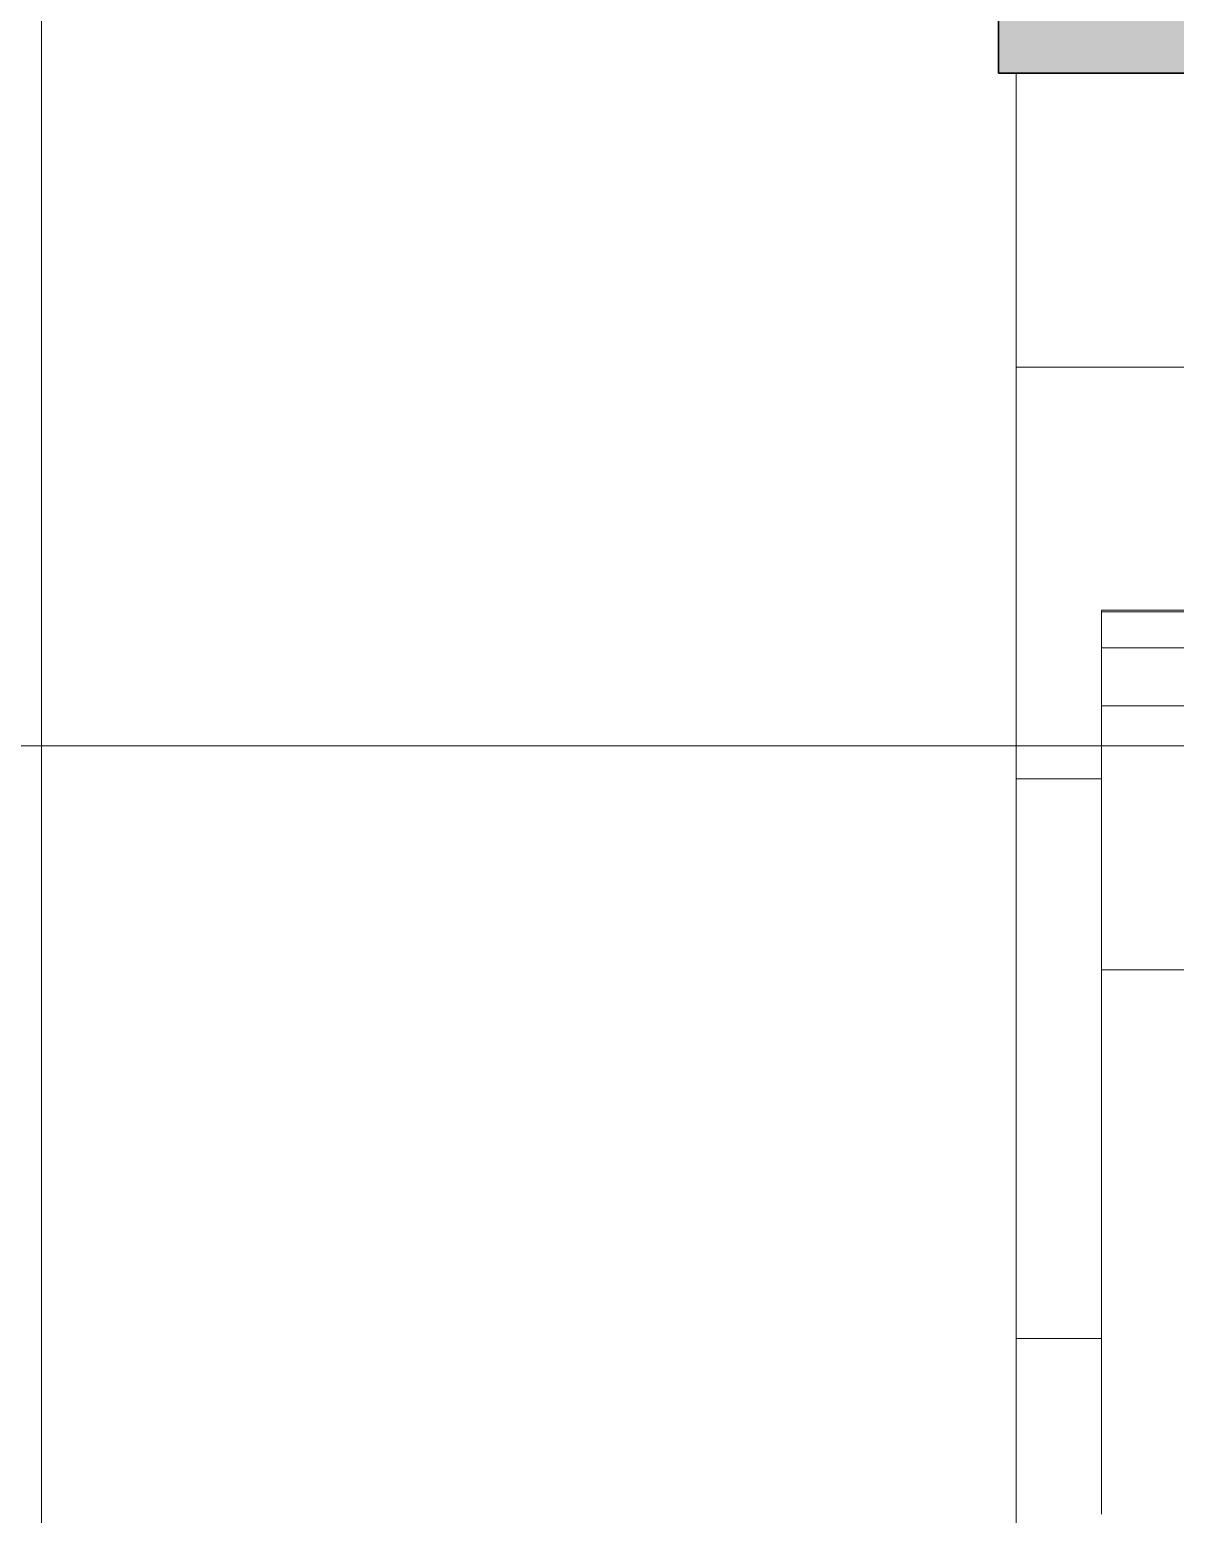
# Model space of a CAD drawing. Header units: millimetres. Extents: x -46169 to 237885, y -84465 to 18123.
# Drawn here: x 110306.4 to 110635.5, y -80503.3 to -80076.9 of the extents above; entities that cross this region are included whole.
import ezdxf

# ---------------------------------------------------------------- set-up
doc = ezdxf.new("R2010")
doc.units = ezdxf.units.MM
doc.header["$MEASUREMENT"] = 0
doc.linetypes.add('Wipeout_Contour', pattern=[1000, 0, -1000])
for name, color, linetype, lineweight in [('0_Pen_No__85', 8, 'Continuous', 20), ('New_A-20-M_Floor_Slab_Pen_No__87', 8, 'Continuous', 20), ('New_A-35-M_FFE_Fixed_Pen_No__1', 7, 'Continuous', 13)]:
    doc.layers.add(name, color=color, linetype=linetype, lineweight=lineweight)
for name, color, linetype in [('New_A-20-M_Floor_Slab', 7, 'Continuous'), ('New_A-25-M_Wall_Ext', 7, 'Continuous'), ('New_A-35-M_FFE_Fixed', 7, 'Continuous')]:
    doc.layers.add(name, color=color, linetype=linetype)
doc.layers.add('New_A-35-M_FFE_Fixed_Pen_No__104', color=7, linetype='Continuous', lineweight=15, true_color=0xa6a6a6)
doc.layers.add('New_A-35-M_FFE_Fixed_Pen_No__44', color=7, linetype='Continuous', lineweight=35, true_color=0x444444)

# ---------------------------------------------------------------- blocks, each defined once
blk = doc.blocks.new('Section Elem_2_2', base_point=(64459.15, -84332.61))
at = {"color": 254, "linetype": 'Wipeout_Contour', "lineweight": 0, "ltscale": 822760.914262}
blk.add_wipeout([(110142.07, -80282.61), (110309.73, -80282.61), (110309.73, -79726.43), (114918.38, -79726.43), (114918.38, -78182.61), (110142.07, -78182.61)], dxfattribs=at).dxf.layer = 'New_A-25-M_Wall_Ext'
blk = doc.blocks.new('Section Elem_7_2', base_point=(64459.15, -84332.61))
at = {"color": 254, "linetype": 'Wipeout_Contour', "lineweight": 0, "ltscale": 1090967.287108876}
blk.add_wipeout([(110309.73, -80282.61), (109986.44, -80282.61), (109986.44, -80445.86), (110051.14, -80445.86), (110051.14, -80614.86), (109986.44, -80614.86), (109986.44, -80615.11), (110309.73, -80615.11)], dxfattribs=at).dxf.layer = 'New_A-20-M_Floor_Slab'
at = {"layer": 'New_A-20-M_Floor_Slab_Pen_No__87', "linetype": 'Continuous'}
blk.add_line((109986.44, -80282.61), (110309.73, -80282.61), dxfattribs=at)
blk = doc.blocks.new('Section Elem_13_2', base_point=(64459.15, -84332.61))
at = {"color": 254, "linetype": 'Wipeout_Contour', "lineweight": 0, "ltscale": 547168.690782}
blk.add_wipeout([(110589.73, -80089.43), (110589.73, -80173.88), (111139.73, -80173.88), (111139.73, -80089.43)], dxfattribs=at).dxf.layer = 'New_A-35-M_FFE_Fixed'
at = {"color": 254, "linetype": 'Wipeout_Contour', "lineweight": 0, "ltscale": 547431.667668}
blk.add_wipeout([(110614.23, -80243.61), (110614.23, -80244.13), (111115.23, -80244.13), (111115.23, -80243.61)], dxfattribs=at).dxf.layer = 'New_A-35-M_FFE_Fixed'
at = {"color": 254, "linetype": 'Wipeout_Contour', "lineweight": 0, "ltscale": 547457.62344}
blk.add_wipeout([(110614.23, -80254.45), (110614.23, -80255.42), (111115.23, -80255.42), (111115.23, -80254.45)], dxfattribs=at).dxf.layer = 'New_A-35-M_FFE_Fixed'
at = {"color": 254, "linetype": 'Wipeout_Contour', "lineweight": 0, "ltscale": 547486.027181}
blk.add_wipeout([(110614.23, -80265.7), (110614.23, -80268.38), (111115.23, -80268.38), (111115.23, -80265.7)], dxfattribs=at).dxf.layer = 'New_A-35-M_FFE_Fixed'
at = {"color": 254, "linetype": 'Wipeout_Contour', "lineweight": 0, "ltscale": 821878.158279}
blk.add_wipeout([(110614.23, -80346.96), (110614.23, -80503.33), (110644.23, -80503.33), (111085.23, -80503.33), (111115.23, -80503.33), (111115.23, -80346.96)], dxfattribs=at).dxf.layer = 'New_A-35-M_FFE_Fixed'
at = {"color": 254, "linetype": 'Wipeout_Contour', "lineweight": 0, "ltscale": 547285.66942}
blk.add_wipeout([(111139.73, -80189.27), (111139.73, -80173.88), (110589.73, -80173.88), (110589.73, -80189.27)], dxfattribs=at).dxf.layer = 'New_A-35-M_FFE_Fixed'
at = {"color": 254, "linetype": 'Wipeout_Contour', "lineweight": 0, "ltscale": 547464.142862}
blk.add_wipeout([(110614.23, -80256.82), (110614.23, -80258.61), (111115.23, -80258.61), (111115.23, -80256.82)], dxfattribs=at).dxf.layer = 'New_A-35-M_FFE_Fixed'
at = {"color": 254, "linetype": 'Wipeout_Contour', "lineweight": 0, "ltscale": 547584.519143}
blk.add_wipeout([(110614.23, -80346.96), (111115.23, -80346.96), (111115.23, -80271.08), (110614.23, -80271.08)], dxfattribs=at).dxf.layer = 'New_A-35-M_FFE_Fixed'
at = {"color": 254, "linetype": 'Wipeout_Contour', "lineweight": 0, "ltscale": 546856.23745}
blk.add_wipeout([(110589.73, -80351.09), (110589.73, -80371.46), (110614.23, -80371.46), (110614.23, -80351.09)], dxfattribs=at).dxf.layer = 'New_A-35-M_FFE_Fixed'
at = {"color": 254, "linetype": 'Wipeout_Contour', "lineweight": 0, "ltscale": 546952.50181}
blk.add_wipeout([(110589.73, -80412.46), (110614.23, -80412.46), (110614.23, -80391.97), (110589.73, -80391.97)], dxfattribs=at).dxf.layer = 'New_A-35-M_FFE_Fixed'
at = {"color": 254, "linetype": 'Wipeout_Contour', "lineweight": 0, "ltscale": 547128.639066}
blk.add_wipeout([(110614.23, -80473.58), (110589.73, -80473.58), (110589.73, -80480.58), (110614.23, -80480.58)], dxfattribs=at).dxf.layer = 'New_A-35-M_FFE_Fixed'
at = {"color": 254, "linetype": 'Wipeout_Contour', "lineweight": 0, "ltscale": 547161.647453}
blk.add_wipeout([(110589.73, -80494.61), (110614.23, -80494.61), (110614.23, -80487.59), (110589.73, -80487.59)], dxfattribs=at).dxf.layer = 'New_A-35-M_FFE_Fixed'
at = {"color": 254, "linetype": 'Wipeout_Contour', "lineweight": 0, "ltscale": 547321.608033}
blk.add_wipeout([(111139.73, -80189.27), (110589.73, -80189.27), (110589.73, -80204.54), (111139.73, -80204.54)], dxfattribs=at).dxf.layer = 'New_A-35-M_FFE_Fixed'
at = {"color": 254, "linetype": 'Wipeout_Contour', "lineweight": 0, "ltscale": 547468.738349}
blk.add_wipeout([(110614.23, -80258.61), (110614.23, -80260.74), (111115.23, -80260.74), (111115.23, -80258.61)], dxfattribs=at).dxf.layer = 'New_A-35-M_FFE_Fixed'
at = {"color": 254, "linetype": 'Wipeout_Contour', "lineweight": 0, "ltscale": 547492.334081}
blk.add_wipeout([(110614.23, -80268.38), (110614.23, -80271.08), (111115.23, -80271.08), (111115.23, -80268.38)], dxfattribs=at).dxf.layer = 'New_A-35-M_FFE_Fixed'
at = {"color": 254, "linetype": 'Wipeout_Contour', "lineweight": 0, "ltscale": 546716.180513}
blk.add_wipeout([(110614.23, -80292.11), (110589.73, -80292.11), (110589.73, -80311.28), (110614.23, -80311.28)], dxfattribs=at).dxf.layer = 'New_A-35-M_FFE_Fixed'
at = {"color": 254, "linetype": 'Wipeout_Contour', "lineweight": 0, "ltscale": 546904.294321}
blk.add_wipeout([(110589.73, -80391.97), (110614.23, -80391.97), (110614.23, -80371.46), (110589.73, -80371.46)], dxfattribs=at).dxf.layer = 'New_A-35-M_FFE_Fixed'
at = {"color": 254, "linetype": 'Wipeout_Contour', "lineweight": 0, "ltscale": 547112.219143}
blk.add_wipeout([(110589.73, -80466.62), (110589.73, -80473.58), (110614.23, -80473.58), (110614.23, -80466.62)], dxfattribs=at).dxf.layer = 'New_A-35-M_FFE_Fixed'
at = {"color": 254, "linetype": 'Wipeout_Contour', "lineweight": 0, "ltscale": 547145.127151}
blk.add_wipeout([(110589.73, -80480.58), (110589.73, -80487.59), (110614.23, -80487.59), (110614.23, -80480.58)], dxfattribs=at).dxf.layer = 'New_A-35-M_FFE_Fixed'
at = {"color": 254, "linetype": 'Wipeout_Contour', "lineweight": 0, "ltscale": 547178.163979}
blk.add_wipeout([(110589.73, -80501.63), (110614.23, -80501.63), (110614.23, -80494.61), (110589.73, -80494.61)], dxfattribs=at).dxf.layer = 'New_A-35-M_FFE_Fixed'
at = {"color": 254, "linetype": 'Wipeout_Contour', "lineweight": 0, "ltscale": 547460.397418}
blk.add_wipeout([(110614.23, -80256.82), (111115.23, -80256.82), (111115.23, -80255.42), (110614.23, -80255.42)], dxfattribs=at).dxf.layer = 'New_A-35-M_FFE_Fixed'
at = {"color": 254, "linetype": 'Wipeout_Contour', "lineweight": 0, "ltscale": 547474.034903}
blk.add_wipeout([(110614.23, -80260.74), (110614.23, -80263.13), (111115.23, -80263.13), (111115.23, -80260.74)], dxfattribs=at).dxf.layer = 'New_A-35-M_FFE_Fixed'
at = {"color": 254, "linetype": 'Wipeout_Contour', "lineweight": 0, "ltscale": 546761.863743}
blk.add_wipeout([(110589.73, -80311.28), (110589.73, -80330.99), (110614.23, -80330.99), (110614.23, -80311.28)], dxfattribs=at).dxf.layer = 'New_A-35-M_FFE_Fixed'
at = {"color": 254, "linetype": 'Wipeout_Contour', "lineweight": 0, "ltscale": 547095.903155}
blk.add_wipeout([(110589.73, -80459.71), (110589.73, -80466.62), (110614.23, -80466.62), (110614.23, -80459.71)], dxfattribs=at).dxf.layer = 'New_A-35-M_FFE_Fixed'
at = {"color": 254, "linetype": 'Wipeout_Contour', "lineweight": 0, "ltscale": 547194.640738}
blk.add_wipeout([(110589.73, -80508.61), (110614.23, -80508.61), (110614.23, -80501.63), (110589.73, -80501.63)], dxfattribs=at).dxf.layer = 'New_A-35-M_FFE_Fixed'
at = {"color": 254, "linetype": 'Wipeout_Contour', "lineweight": 0, "ltscale": 547444.38658}
blk.add_wipeout([(110614.23, -80244.13), (110614.23, -80254.45), (111115.23, -80254.45), (111115.23, -80244.13)], dxfattribs=at).dxf.layer = 'New_A-35-M_FFE_Fixed'
at = {"color": 254, "linetype": 'Wipeout_Contour', "lineweight": 0, "ltscale": 547479.860809}
blk.add_wipeout([(110614.23, -80263.13), (110614.23, -80265.7), (111115.23, -80265.7), (111115.23, -80263.13)], dxfattribs=at).dxf.layer = 'New_A-35-M_FFE_Fixed'
at = {"color": 254, "linetype": 'Wipeout_Contour', "lineweight": 0, "ltscale": 683523.973837}
blk.add_wipeout([(110589.73, -80330.99), (110589.73, -80351.09), (110614.23, -80351.09), (110614.23, -80346.96), (110614.23, -80330.99)], dxfattribs=at).dxf.layer = 'New_A-35-M_FFE_Fixed'
at = {"color": 254, "linetype": 'Wipeout_Contour', "lineweight": 0, "ltscale": 547079.726647}
blk.add_wipeout([(110589.73, -80459.71), (110614.23, -80459.71), (110614.23, -80452.87), (110589.73, -80452.87)], dxfattribs=at).dxf.layer = 'New_A-35-M_FFE_Fixed'
at = {"layer": 'New_A-35-M_FFE_Fixed_Pen_No__1', "linetype": 'Continuous'}
blk.add_line((111115.23, -80346.96), (110614.23, -80346.96), dxfattribs=at)
at = {"color": 254, "linetype": 'Wipeout_Contour', "lineweight": 0, "ltscale": 683268.200328}
blk.add_wipeout([(110614.23, -80249.35), (110589.73, -80249.35), (110589.73, -80263.87), (110614.23, -80263.87), (110614.23, -80250.05)], dxfattribs=at).dxf.layer = 'New_A-35-M_FFE_Fixed'
at = {"color": 254, "linetype": 'Wipeout_Contour', "lineweight": 0, "ltscale": 547048.073354}
blk.add_wipeout([(110589.73, -80452.87), (110614.23, -80452.87), (110614.23, -80432.81), (110589.73, -80432.81)], dxfattribs=at).dxf.layer = 'New_A-35-M_FFE_Fixed'
at = {"layer": 'New_A-35-M_FFE_Fixed_Pen_No__1', "linetype": 'Continuous'}
for p, q in [((110614.23, -80255.42), (110614.23, -80254.45)), ((111115.23, -80254.45), (110614.23, -80254.45)), ((110614.23, -80256.82), (110614.23, -80255.42)), ((110614.23, -80258.61), (110614.23, -80256.82)), ((110614.23, -80260.74), (110614.23, -80258.61))]:
    blk.add_line(p, q, dxfattribs=at)
at = {"color": 254, "linetype": 'Wipeout_Contour', "lineweight": 0, "ltscale": 1368582.122186334}
blk.add_wipeout([(110589.73, -80234.61), (110589.73, -80249.35), (110614.23, -80249.35), (110614.23, -80244.13), (110614.23, -80243.61), (111115.23, -80243.61), (111115.23, -80244.13), (111115.23, -80249.35), (111139.73, -80249.35), (111139.73, -80234.61)], dxfattribs=at).dxf.layer = 'New_A-35-M_FFE_Fixed'
at = {"color": 254, "linetype": 'Wipeout_Contour', "lineweight": 0, "ltscale": 683311.245511}
blk.add_wipeout([(110614.23, -80263.87), (110589.73, -80263.87), (110589.73, -80278.13), (110614.23, -80278.13), (110614.23, -80265.7)], dxfattribs=at).dxf.layer = 'New_A-35-M_FFE_Fixed'
at = {"color": 254, "linetype": 'Wipeout_Contour', "lineweight": 0, "ltscale": 547000.535839}
blk.add_wipeout([(110589.73, -80412.46), (110589.73, -80432.81), (110614.23, -80432.81), (110614.23, -80412.46)], dxfattribs=at).dxf.layer = 'New_A-35-M_FFE_Fixed'
at = {"layer": 'New_A-35-M_FFE_Fixed_Pen_No__1', "linetype": 'Continuous'}
for p, q in [((110614.23, -80244.13), (110614.23, -80243.61)), ((111115.23, -80243.61), (110614.23, -80243.61)), ((111115.23, -80244.13), (110614.23, -80244.13)), ((110614.23, -80254.45), (110614.23, -80244.13)), ((110614.23, -80263.13), (110614.23, -80260.74)), ((110614.23, -80265.7), (110614.23, -80263.13)), ((110614.23, -80268.38), (110614.23, -80265.7)), ((110614.23, -80271.08), (110614.23, -80268.38)), ((111115.23, -80271.08), (110614.23, -80271.08)), ((110614.23, -80503.33), (110614.23, -80346.96))]:
    blk.add_line(p, q, dxfattribs=at)
at = {"color": 254, "linetype": 'Wipeout_Contour', "lineweight": 0, "ltscale": 547392.490956}
blk.add_wipeout([(110589.73, -80234.61), (111139.73, -80234.61), (111139.73, -80219.66), (110589.73, -80219.66)], dxfattribs=at).dxf.layer = 'New_A-35-M_FFE_Fixed'
at = {"color": 254, "linetype": 'Wipeout_Contour', "lineweight": 0, "ltscale": 546677.229654}
blk.add_wipeout([(110589.73, -80292.11), (110614.23, -80292.11), (110614.23, -80278.13), (110589.73, -80278.13)], dxfattribs=at).dxf.layer = 'New_A-35-M_FFE_Fixed'
at = {"layer": 'New_A-35-M_FFE_Fixed_Pen_No__1', "linetype": 'Continuous'}
blk.add_line((110614.23, -80346.96), (110614.23, -80271.08), dxfattribs=at)
at = {"color": 254, "linetype": 'Wipeout_Contour', "lineweight": 0, "ltscale": 547357.236714}
blk.add_wipeout([(111139.73, -80219.66), (111139.73, -80204.54), (110589.73, -80204.54), (110589.73, -80219.66)], dxfattribs=at).dxf.layer = 'New_A-35-M_FFE_Fixed'
at = {"color": 254, "linetype": 'Wipeout_Contour', "lineweight": 0, "ltscale": 1091971.078396624}
blk.add_wipeout([(110589.73, -79751.43), (110309.73, -79751.43), (110309.73, -80517.74), (110589.73, -80517.74), (110589.73, -80089.43), (110584.73, -80089.43), (110584.73, -80064.43), (110589.73, -80064.43)], dxfattribs=at).dxf.layer = 'New_A-35-M_FFE_Fixed'
at = {"layer": 'New_A-35-M_FFE_Fixed_Pen_No__1', "linetype": 'Continuous'}
for p, q in [((110309.73, -80517.74), (110309.73, -79751.43)), ((110589.73, -80173.88), (110589.73, -80089.43)), ((111139.73, -80173.88), (110589.73, -80173.88)), ((110589.73, -80189.27), (110589.73, -80173.88)), ((110589.73, -80204.54), (110589.73, -80189.27)), ((110589.73, -80219.66), (110589.73, -80204.54)), ((110589.73, -80234.61), (110589.73, -80219.66)), ((110589.73, -80249.35), (110589.73, -80234.61)), ((110589.73, -80263.87), (110589.73, -80249.35)), ((110589.73, -80278.13), (110589.73, -80263.87)), ((110589.73, -80292.11), (110589.73, -80278.13)), ((110614.23, -80292.11), (110589.73, -80292.11)), ((110589.73, -80311.28), (110589.73, -80292.11)), ((110589.73, -80330.99), (110589.73, -80311.28)), ((110589.73, -80351.09), (110589.73, -80330.99)), ((110589.73, -80371.46), (110589.73, -80351.09)), ((110589.73, -80391.97), (110589.73, -80371.46)), ((110589.73, -80412.46), (110589.73, -80391.97)), ((110589.73, -80432.81), (110589.73, -80412.46)), ((110589.73, -80452.87), (110589.73, -80432.81)), ((110614.23, -80452.87), (110589.73, -80452.87)), ((110589.73, -80459.71), (110589.73, -80452.87)), ((110589.73, -80466.62), (110589.73, -80459.71)), ((110589.73, -80473.58), (110589.73, -80466.62)), ((110589.73, -80480.58), (110589.73, -80473.58)), ((110589.73, -80487.59), (110589.73, -80480.58)), ((110589.73, -80494.61), (110589.73, -80487.59)), ((110589.73, -80501.63), (110589.73, -80494.61)), ((110589.73, -80508.61), (110589.73, -80501.63))]:
    blk.add_line(p, q, dxfattribs=at)
blk = doc.blocks.new('Section Elem_32_2', base_point=(64459.15, -84332.61))
at = {"layer": 'New_A-35-M_FFE_Fixed_Pen_No__104', "linetype": 'Continuous'}
blk.add_hatch(color=256, dxfattribs=at).paths.add_polyline_path([(110584.73, -80064.43), (110584.73, -80089.43), (111414.73, -80089.43), (111414.73, -80064.43)])
at = {"layer": 'New_A-35-M_FFE_Fixed_Pen_No__44', "linetype": 'Continuous'}
for p in [(110584.73, -80064.43), (111414.73, -80089.43)]:
    blk.add_line(p, (110584.73, -80089.43), dxfattribs=at)
blk = doc.blocks.new('I-05 Lecture Theatre Elevation_STORY_MARKER', base_point=(64459.15, -84332.61))
at = {"layer": '0_Pen_No__85', "linetype": 'Continuous'}
blk.add_line((109406.88, -80282.61), (122222.29, -80282.61), dxfattribs=at)

msp = doc.modelspace()

# ---------------------------------------------------------------- block references
at = {"layer": 'New_A-25-M_Wall_Ext'}
msp.add_blockref('Section Elem_2_2', (64459.15, -84332.61), dxfattribs=at)

# ---------------------------------------------------------------- next in the draw order: block references
at = {"layer": 'New_A-20-M_Floor_Slab'}
msp.add_blockref('Section Elem_7_2', (64459.15, -84332.61), dxfattribs=at)

# ---------------------------------------------------------------- next in the draw order: block references
at = {"layer": 'New_A-35-M_FFE_Fixed'}
msp.add_blockref('Section Elem_13_2', (64459.15, -84332.61), dxfattribs=at)

# ---------------------------------------------------------------- next in the draw order: block references
at = {"linetype": 'Continuous', "lineweight": 0}
msp.add_blockref('I-05 Lecture Theatre Elevation_STORY_MARKER', (64459.15, -84332.61), dxfattribs=at)
at = {"layer": 'New_A-35-M_FFE_Fixed'}
msp.add_blockref('Section Elem_32_2', (64459.15, -84332.61), dxfattribs=at)

doc.saveas('drawing.dxf')
